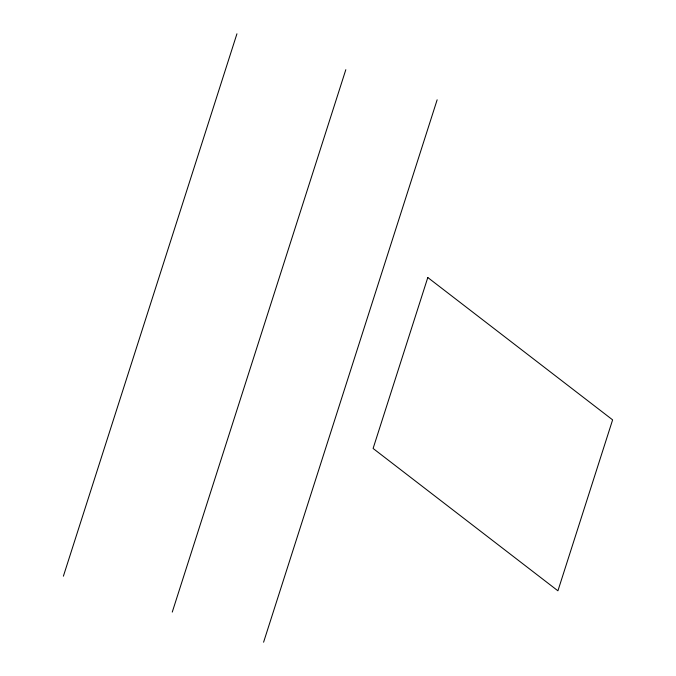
<?xml version="1.0" encoding="UTF-8"?>
<svg xmlns="http://www.w3.org/2000/svg" width="676" height="676" viewBox="0 0 676 676"><rect width="100%" height="100%" fill="white"/><g stroke="black" fill="none" stroke-linecap="round" stroke-linejoin="round"><path stroke-width="1.01" d="M63.383 576.189L236.938 33.8M172.262 612.093L345.816 69.696M263.589 642.2L437.144 99.811M427.798 277.523L373.101 448.458L557.92 590.807L612.617 419.864L427.798 277.523"/></g></svg>
